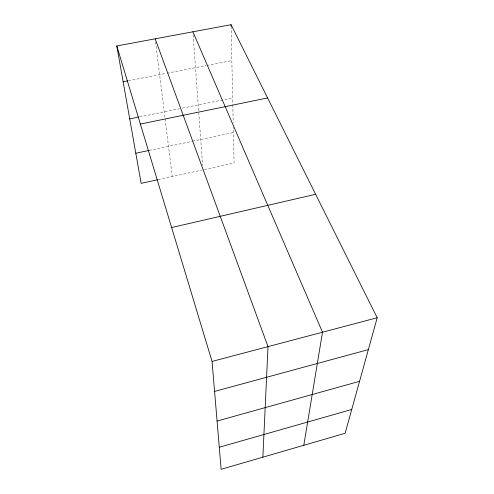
<?xml version="1.0" encoding="UTF-8"?>
<svg xmlns="http://www.w3.org/2000/svg" width="494" height="494" viewBox="0 0 494 494"><rect width="100%" height="100%" fill="white"/><g stroke="black" fill="none" stroke-linecap="round" stroke-linejoin="round"><path stroke-width="0.37" stroke-dasharray="2.47 1.85" d="M158.185 179.625L202.188 169.992M204.417 169.504L234.082 163.008L233.298 127.186M149.188 150.404L191.734 141.401M192.487 141.241L233.415 132.571M139.475 116.899L179.341 108.785M182.36 108.167L232.662 97.936M128.354 80.744L166.355 73.347M167.102 73.205L206.103 65.609M206.856 65.461L231.847 60.601M155.561 41.873L172.258 176.543M193.111 34.858L202.602 165.28M231.093 26.225L232.791 104.092M232.81 104.864L233.199 122.568"/><path stroke-width="0.74" d="M262.876 457.172L268.007 346.627L155.184 38.822M303.804 445.285L322.508 332.215L192.895 31.801M377.2 317.747L345.145 433.275L221.133 469.3L212.056 361.429L116.8 45.967L231.056 24.7L377.2 317.747L212.056 361.429M219.274 447.243L351.753 409.47M217.07 421.049L359.564 381.312M214.575 391.409L368.357 349.622M171.628 227.543L315.635 194.303M157.444 179.791L141.142 183.36L116.8 45.967M135.807 153.239L149.188 150.404M140.382 124.062L267.594 97.954M129.718 118.881L138.728 117.047M123.142 81.757L127.613 80.886M231.056 24.7L231.093 26.225"/></g></svg>
